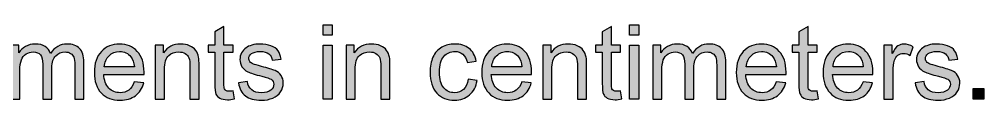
# Model space of a CAD drawing. Extents: x 65 to 355, y 40 to 244.
# Drawn here: x 126.44 to 155.86, y 43.66 to 45.97 of the extents above; entities that cross this region are included whole.
import ezdxf

# ---------------------------------------------------------------- set-up
doc = ezdxf.new("R2010")
doc.units = 0
doc.header["$MEASUREMENT"] = 0
doc.layers.add('SCALE_RULER_250', color=7, linetype='CONTINUOUS')

# ---------------------------------------------------------------- blocks, each defined once
blk = doc.blocks.new('BLOCK_20')
at = {"layer": 'SCALE_RULER_250'}
h = blk.add_hatch(color=7, dxfattribs=at)
h.dxf.hatch_style = 2
edge = h.paths.add_edge_path()
edge.add_spline(control_points=[(132.962, 43.95), (132.962, 43.95), (133.003, 43.703), (133.003, 43.703), (132.924, 43.687), (132.854, 43.679), (132.792, 43.679), (132.69, 43.679), (132.612, 43.695), (132.556, 43.727), (132.5, 43.759), (132.461, 43.801), (132.438, 43.853), (132.416, 43.905), (132.404, 44.015), (132.404, 44.183), (132.404, 44.183), (132.404, 45.13), (132.404, 45.13), (132.404, 45.13), (132.2, 45.13), (132.2, 45.13), (132.2, 45.13), (132.2, 45.347), (132.2, 45.347), (132.2, 45.347), (132.404, 45.347), (132.404, 45.347), (132.404, 45.347), (132.404, 45.754), (132.404, 45.754), (132.404, 45.754), (132.682, 45.922), (132.682, 45.922), (132.682, 45.922), (132.682, 45.347), (132.682, 45.347), (132.682, 45.347), (132.962, 45.347), (132.962, 45.347), (132.962, 45.347), (132.962, 45.13), (132.962, 45.13), (132.962, 45.13), (132.682, 45.13), (132.682, 45.13), (132.682, 45.13), (132.682, 44.167), (132.682, 44.167), (132.682, 44.087), (132.686, 44.036), (132.696, 44.014), (132.706, 43.991), (132.722, 43.973), (132.745, 43.959), (132.767, 43.946), (132.798, 43.939), (132.84, 43.939), (132.871, 43.939), (132.912, 43.943), (132.962, 43.95)], knot_values=[0, 0, 0, 0, 1, 1, 1, 2, 2, 2, 3, 3, 3, 4, 4, 4, 5, 5, 5, 6, 6, 6, 7, 7, 7, 8, 8, 8, 9, 9, 9, 10, 10, 10, 11, 11, 11, 12, 12, 12, 13, 13, 13, 14, 14, 14, 15, 15, 15, 16, 16, 16, 17, 17, 17, 18, 18, 18, 19, 19, 19, 20, 20, 20, 20], degree=3, periodic=1)
h = blk.add_hatch(color=7, dxfattribs=at)
h.dxf.hatch_style = 2
h.paths.add_polyline_path([(135.706, 45.652), (135.706, 45.973), (135.985, 45.973), (135.985, 45.652)])
h.paths.add_polyline_path([(135.706, 43.7), (135.706, 45.347), (135.985, 45.347), (135.985, 43.7)])
h = blk.add_hatch(color=7, dxfattribs=at)
h.dxf.hatch_style = 2
edge = h.paths.add_edge_path()
edge.add_spline(control_points=[(144.786, 43.95), (144.786, 43.95), (144.827, 43.703), (144.827, 43.703), (144.748, 43.687), (144.678, 43.679), (144.616, 43.679), (144.515, 43.679), (144.436, 43.695), (144.38, 43.727), (144.324, 43.759), (144.285, 43.801), (144.262, 43.853), (144.24, 43.905), (144.228, 44.015), (144.228, 44.183), (144.228, 44.183), (144.228, 45.13), (144.228, 45.13), (144.228, 45.13), (144.024, 45.13), (144.024, 45.13), (144.024, 45.13), (144.024, 45.347), (144.024, 45.347), (144.024, 45.347), (144.228, 45.347), (144.228, 45.347), (144.228, 45.347), (144.228, 45.754), (144.228, 45.754), (144.228, 45.754), (144.506, 45.922), (144.506, 45.922), (144.506, 45.922), (144.506, 45.347), (144.506, 45.347), (144.506, 45.347), (144.786, 45.347), (144.786, 45.347), (144.786, 45.347), (144.786, 45.13), (144.786, 45.13), (144.786, 45.13), (144.506, 45.13), (144.506, 45.13), (144.506, 45.13), (144.506, 44.167), (144.506, 44.167), (144.506, 44.087), (144.511, 44.036), (144.52, 44.014), (144.53, 43.991), (144.546, 43.973), (144.569, 43.959), (144.591, 43.946), (144.623, 43.939), (144.664, 43.939), (144.695, 43.939), (144.736, 43.943), (144.786, 43.95)], knot_values=[0, 0, 0, 0, 1, 1, 1, 2, 2, 2, 3, 3, 3, 4, 4, 4, 5, 5, 5, 6, 6, 6, 7, 7, 7, 8, 8, 8, 9, 9, 9, 10, 10, 10, 11, 11, 11, 12, 12, 12, 13, 13, 13, 14, 14, 14, 15, 15, 15, 16, 16, 16, 17, 17, 17, 18, 18, 18, 19, 19, 19, 20, 20, 20, 20], degree=3, periodic=1)
h = blk.add_hatch(color=7, dxfattribs=at)
h.dxf.hatch_style = 2
h.paths.add_polyline_path([(145.061, 45.652), (145.061, 45.973), (145.34, 45.973), (145.34, 45.652)])
h.paths.add_polyline_path([(145.061, 43.7), (145.061, 45.347), (145.34, 45.347), (145.34, 43.7)])
h = blk.add_hatch(color=7, dxfattribs=at)
h.dxf.hatch_style = 2
edge = h.paths.add_edge_path()
edge.add_spline(control_points=[(150.784, 43.95), (150.784, 43.95), (150.825, 43.703), (150.825, 43.703), (150.746, 43.687), (150.676, 43.679), (150.614, 43.679), (150.513, 43.679), (150.434, 43.695), (150.378, 43.727), (150.322, 43.759), (150.283, 43.801), (150.26, 43.853), (150.238, 43.905), (150.226, 44.015), (150.226, 44.183), (150.226, 44.183), (150.226, 45.13), (150.226, 45.13), (150.226, 45.13), (150.022, 45.13), (150.022, 45.13), (150.022, 45.13), (150.022, 45.347), (150.022, 45.347), (150.022, 45.347), (150.226, 45.347), (150.226, 45.347), (150.226, 45.347), (150.226, 45.754), (150.226, 45.754), (150.226, 45.754), (150.504, 45.922), (150.504, 45.922), (150.504, 45.922), (150.504, 45.347), (150.504, 45.347), (150.504, 45.347), (150.784, 45.347), (150.784, 45.347), (150.784, 45.347), (150.784, 45.13), (150.784, 45.13), (150.784, 45.13), (150.504, 45.13), (150.504, 45.13), (150.504, 45.13), (150.504, 44.167), (150.504, 44.167), (150.504, 44.087), (150.509, 44.036), (150.518, 44.014), (150.528, 43.991), (150.544, 43.973), (150.567, 43.959), (150.589, 43.946), (150.621, 43.939), (150.662, 43.939), (150.693, 43.939), (150.734, 43.943), (150.784, 43.95)], knot_values=[0, 0, 0, 0, 1, 1, 1, 2, 2, 2, 3, 3, 3, 4, 4, 4, 5, 5, 5, 6, 6, 6, 7, 7, 7, 8, 8, 8, 9, 9, 9, 10, 10, 10, 11, 11, 11, 12, 12, 12, 13, 13, 13, 14, 14, 14, 15, 15, 15, 16, 16, 16, 17, 17, 17, 18, 18, 18, 19, 19, 19, 20, 20, 20, 20], degree=3, periodic=1)
h = blk.add_hatch(color=7, dxfattribs=at)
h.dxf.hatch_style = 2
edge = h.paths.add_edge_path()
edge.add_spline(control_points=[(126.177, 43.7), (126.177, 43.7), (126.177, 45.347), (126.177, 45.347), (126.177, 45.347), (126.426, 45.347), (126.426, 45.347), (126.426, 45.347), (126.426, 45.116), (126.426, 45.116), (126.478, 45.196), (126.547, 45.261), (126.632, 45.31), (126.718, 45.36), (126.816, 45.384), (126.925, 45.384), (127.047, 45.384), (127.147, 45.358), (127.225, 45.308), (127.303, 45.257), (127.358, 45.187), (127.391, 45.096), (127.521, 45.288), (127.69, 45.384), (127.899, 45.384), (128.062, 45.384), (128.188, 45.339), (128.276, 45.248), (128.364, 45.158), (128.407, 45.018), (128.407, 44.83), (128.407, 44.83), (128.407, 43.7), (128.407, 43.7), (128.407, 43.7), (128.13, 43.7), (128.13, 43.7), (128.13, 43.7), (128.13, 44.737), (128.13, 44.737), (128.13, 44.849), (128.121, 44.93), (128.103, 44.978), (128.085, 45.028), (128.052, 45.067), (128.004, 45.097), (127.957, 45.127), (127.901, 45.142), (127.837, 45.142), (127.721, 45.142), (127.625, 45.104), (127.549, 45.027), (127.472, 44.95), (127.434, 44.826), (127.434, 44.657), (127.434, 44.657), (127.434, 43.7), (127.434, 43.7), (127.434, 43.7), (127.155, 43.7), (127.155, 43.7), (127.155, 43.7), (127.155, 44.77), (127.155, 44.77), (127.155, 44.894), (127.132, 44.987), (127.087, 45.049), (127.041, 45.111), (126.967, 45.142), (126.863, 45.142), (126.785, 45.142), (126.712, 45.121), (126.646, 45.08), (126.579, 45.039), (126.531, 44.978), (126.501, 44.899), (126.471, 44.819), (126.456, 44.704), (126.456, 44.555), (126.456, 44.555), (126.456, 43.7), (126.456, 43.7), (126.456, 43.7), (126.177, 43.7), (126.177, 43.7)], knot_values=[0, 0, 0, 0, 1, 1, 1, 2, 2, 2, 3, 3, 3, 4, 4, 4, 5, 5, 5, 6, 6, 6, 7, 7, 7, 8, 8, 8, 9, 9, 9, 10, 10, 10, 11, 11, 11, 12, 12, 12, 13, 13, 13, 14, 14, 14, 15, 15, 15, 16, 16, 16, 17, 17, 17, 18, 18, 18, 19, 19, 19, 20, 20, 20, 21, 21, 21, 22, 22, 22, 23, 23, 23, 24, 24, 24, 25, 25, 25, 26, 26, 26, 27, 27, 27, 28, 28, 28, 28], degree=3, periodic=1)
h = blk.add_hatch(color=7, dxfattribs=at)
h.dxf.hatch_style = 2
edge = h.paths.add_edge_path()
edge.add_spline(control_points=[(129.948, 44.231), (129.948, 44.231), (130.237, 44.195), (130.237, 44.195), (130.191, 44.026), (130.107, 43.896), (129.984, 43.803), (129.861, 43.71), (129.704, 43.663), (129.513, 43.663), (129.272, 43.663), (129.081, 43.737), (128.94, 43.886), (128.799, 44.034), (128.728, 44.242), (128.728, 44.51), (128.728, 44.787), (128.8, 45.002), (128.942, 45.155), (129.085, 45.307), (129.27, 45.384), (129.497, 45.384), (129.717, 45.384), (129.897, 45.309), (130.037, 45.159), (130.176, 45.009), (130.246, 44.798), (130.246, 44.526), (130.246, 44.51), (130.246, 44.485), (130.245, 44.452), (130.245, 44.452), (129.017, 44.452), (129.017, 44.452), (129.027, 44.271), (129.078, 44.133), (129.17, 44.037), (129.262, 43.941), (129.377, 43.893), (129.514, 43.893), (129.617, 43.893), (129.704, 43.919), (129.776, 43.973), (129.849, 44.027), (129.906, 44.113), (129.948, 44.231)], knot_values=[0, 0, 0, 0, 1, 1, 1, 2, 2, 2, 3, 3, 3, 4, 4, 4, 5, 5, 5, 6, 6, 6, 7, 7, 7, 8, 8, 8, 9, 9, 9, 10, 10, 10, 11, 11, 11, 12, 12, 12, 13, 13, 13, 14, 14, 14, 15, 15, 15, 15], degree=3, periodic=1)
edge = h.paths.add_edge_path()
edge.add_spline(control_points=[(129.032, 44.682), (129.032, 44.682), (129.952, 44.682), (129.952, 44.682), (129.939, 44.82), (129.904, 44.924), (129.846, 44.993), (129.757, 45.101), (129.642, 45.155), (129.5, 45.155), (129.372, 45.155), (129.264, 45.111), (129.177, 45.026), (129.09, 44.94), (129.042, 44.825), (129.032, 44.682)], knot_values=[0, 0, 0, 0, 1, 1, 1, 2, 2, 2, 3, 3, 3, 4, 4, 4, 5, 5, 5, 5], degree=3, periodic=1)
h = blk.add_hatch(color=7, dxfattribs=at)
h.dxf.hatch_style = 2
edge = h.paths.add_edge_path()
edge.add_spline(control_points=[(130.587, 43.7), (130.587, 43.7), (130.587, 45.347), (130.587, 45.347), (130.587, 45.347), (130.838, 45.347), (130.838, 45.347), (130.838, 45.347), (130.838, 45.113), (130.838, 45.113), (130.959, 45.293), (131.134, 45.384), (131.362, 45.384), (131.462, 45.384), (131.553, 45.366), (131.636, 45.331), (131.719, 45.295), (131.781, 45.248), (131.823, 45.19), (131.864, 45.132), (131.893, 45.064), (131.91, 44.984), (131.92, 44.932), (131.925, 44.842), (131.925, 44.713), (131.925, 44.713), (131.925, 43.7), (131.925, 43.7), (131.925, 43.7), (131.646, 43.7), (131.646, 43.7), (131.646, 43.7), (131.646, 44.702), (131.646, 44.702), (131.646, 44.816), (131.635, 44.901), (131.613, 44.957), (131.592, 45.013), (131.553, 45.058), (131.498, 45.092), (131.443, 45.125), (131.378, 45.142), (131.303, 45.142), (131.185, 45.142), (131.082, 45.104), (130.996, 45.029), (130.909, 44.953), (130.866, 44.81), (130.866, 44.6), (130.866, 44.6), (130.866, 43.7), (130.866, 43.7), (130.866, 43.7), (130.587, 43.7), (130.587, 43.7)], knot_values=[0, 0, 0, 0, 1, 1, 1, 2, 2, 2, 3, 3, 3, 4, 4, 4, 5, 5, 5, 6, 6, 6, 7, 7, 7, 8, 8, 8, 9, 9, 9, 10, 10, 10, 11, 11, 11, 12, 12, 12, 13, 13, 13, 14, 14, 14, 15, 15, 15, 16, 16, 16, 17, 17, 17, 18, 18, 18, 18], degree=3, periodic=1)
h = blk.add_hatch(color=7, dxfattribs=at)
h.dxf.hatch_style = 2
edge = h.paths.add_edge_path()
edge.add_spline(control_points=[(133.123, 44.192), (133.123, 44.192), (133.399, 44.235), (133.399, 44.235), (133.415, 44.124), (133.458, 44.04), (133.529, 43.981), (133.6, 43.922), (133.699, 43.893), (133.826, 43.893), (133.954, 43.893), (134.049, 43.919), (134.111, 43.971), (134.173, 44.023), (134.204, 44.084), (134.204, 44.154), (134.204, 44.217), (134.177, 44.267), (134.122, 44.303), (134.084, 44.328), (133.989, 44.36), (133.837, 44.398), (133.632, 44.45), (133.49, 44.494), (133.411, 44.532), (133.332, 44.57), (133.272, 44.622), (133.231, 44.689), (133.19, 44.755), (133.17, 44.829), (133.17, 44.91), (133.17, 44.983), (133.187, 45.051), (133.22, 45.114), (133.254, 45.176), (133.3, 45.228), (133.358, 45.269), (133.401, 45.301), (133.46, 45.328), (133.535, 45.351), (133.61, 45.373), (133.69, 45.384), (133.776, 45.384), (133.905, 45.384), (134.019, 45.365), (134.117, 45.328), (134.214, 45.291), (134.286, 45.241), (134.333, 45.177), (134.379, 45.114), (134.411, 45.028), (134.429, 44.922), (134.429, 44.922), (134.156, 44.885), (134.156, 44.885), (134.144, 44.97), (134.108, 45.036), (134.048, 45.083), (133.989, 45.131), (133.905, 45.155), (133.796, 45.155), (133.668, 45.155), (133.577, 45.133), (133.522, 45.091), (133.467, 45.048), (133.44, 44.999), (133.44, 44.942), (133.44, 44.906), (133.451, 44.873), (133.474, 44.844), (133.497, 44.814), (133.532, 44.79), (133.581, 44.77), (133.609, 44.76), (133.691, 44.736), (133.827, 44.699), (134.025, 44.646), (134.162, 44.603), (134.241, 44.569), (134.318, 44.536), (134.38, 44.487), (134.424, 44.423), (134.469, 44.359), (134.491, 44.279), (134.491, 44.184), (134.491, 44.091), (134.464, 44.004), (134.409, 43.921), (134.355, 43.839), (134.277, 43.775), (134.175, 43.731), (134.072, 43.686), (133.957, 43.663), (133.827, 43.663), (133.613, 43.663), (133.45, 43.708), (133.338, 43.796), (133.226, 43.885), (133.154, 44.017), (133.123, 44.192)], knot_values=[0, 0, 0, 0, 1, 1, 1, 2, 2, 2, 3, 3, 3, 4, 4, 4, 5, 5, 5, 6, 6, 6, 7, 7, 7, 8, 8, 8, 9, 9, 9, 10, 10, 10, 11, 11, 11, 12, 12, 12, 13, 13, 13, 14, 14, 14, 15, 15, 15, 16, 16, 16, 17, 17, 17, 18, 18, 18, 19, 19, 19, 20, 20, 20, 21, 21, 21, 22, 22, 22, 23, 23, 23, 24, 24, 24, 25, 25, 25, 26, 26, 26, 27, 27, 27, 28, 28, 28, 29, 29, 29, 30, 30, 30, 31, 31, 31, 32, 32, 32, 33, 33, 33, 33], degree=3, periodic=1)
h = blk.add_hatch(color=7, dxfattribs=at)
h.dxf.hatch_style = 2
edge = h.paths.add_edge_path()
edge.add_spline(control_points=[(136.41, 43.7), (136.41, 43.7), (136.41, 45.347), (136.41, 45.347), (136.41, 45.347), (136.661, 45.347), (136.661, 45.347), (136.661, 45.347), (136.661, 45.113), (136.661, 45.113), (136.782, 45.293), (136.957, 45.384), (137.185, 45.384), (137.284, 45.384), (137.376, 45.366), (137.459, 45.331), (137.542, 45.295), (137.604, 45.248), (137.646, 45.19), (137.687, 45.132), (137.716, 45.064), (137.733, 44.984), (137.743, 44.932), (137.748, 44.842), (137.748, 44.713), (137.748, 44.713), (137.748, 43.7), (137.748, 43.7), (137.748, 43.7), (137.469, 43.7), (137.469, 43.7), (137.469, 43.7), (137.469, 44.702), (137.469, 44.702), (137.469, 44.816), (137.458, 44.901), (137.436, 44.957), (137.415, 45.013), (137.376, 45.058), (137.321, 45.092), (137.266, 45.125), (137.201, 45.142), (137.126, 45.142), (137.007, 45.142), (136.905, 45.104), (136.819, 45.029), (136.732, 44.953), (136.689, 44.81), (136.689, 44.6), (136.689, 44.6), (136.689, 43.7), (136.689, 43.7), (136.689, 43.7), (136.41, 43.7), (136.41, 43.7)], knot_values=[0, 0, 0, 0, 1, 1, 1, 2, 2, 2, 3, 3, 3, 4, 4, 4, 5, 5, 5, 6, 6, 6, 7, 7, 7, 8, 8, 8, 9, 9, 9, 10, 10, 10, 11, 11, 11, 12, 12, 12, 13, 13, 13, 14, 14, 14, 15, 15, 15, 16, 16, 16, 17, 17, 17, 18, 18, 18, 18], degree=3, periodic=1)
h = blk.add_hatch(color=7, dxfattribs=at)
h.dxf.hatch_style = 2
edge = h.paths.add_edge_path()
edge.add_spline(control_points=[(140.132, 44.303), (140.132, 44.303), (140.407, 44.268), (140.407, 44.268), (140.377, 44.079), (140.3, 43.93), (140.176, 43.824), (140.053, 43.717), (139.901, 43.663), (139.722, 43.663), (139.496, 43.663), (139.315, 43.737), (139.178, 43.884), (139.041, 44.031), (138.973, 44.242), (138.973, 44.518), (138.973, 44.695), (139.002, 44.851), (139.061, 44.984), (139.12, 45.117), (139.21, 45.217), (139.33, 45.284), (139.45, 45.351), (139.581, 45.384), (139.723, 45.384), (139.902, 45.384), (140.048, 45.339), (140.162, 45.248), (140.276, 45.158), (140.348, 45.029), (140.38, 44.863), (140.38, 44.863), (140.109, 44.821), (140.109, 44.821), (140.083, 44.932), (140.037, 45.015), (139.972, 45.071), (139.906, 45.127), (139.827, 45.155), (139.734, 45.155), (139.593, 45.155), (139.479, 45.104), (139.391, 45.003), (139.303, 44.903), (139.26, 44.743), (139.26, 44.525), (139.26, 44.304), (139.302, 44.143), (139.387, 44.043), (139.471, 43.943), (139.582, 43.893), (139.718, 43.893), (139.828, 43.893), (139.919, 43.926), (139.993, 43.993), (140.066, 44.06), (140.113, 44.164), (140.132, 44.303)], knot_values=[0, 0, 0, 0, 1, 1, 1, 2, 2, 2, 3, 3, 3, 4, 4, 4, 5, 5, 5, 6, 6, 6, 7, 7, 7, 8, 8, 8, 9, 9, 9, 10, 10, 10, 11, 11, 11, 12, 12, 12, 13, 13, 13, 14, 14, 14, 15, 15, 15, 16, 16, 16, 17, 17, 17, 18, 18, 18, 19, 19, 19, 19], degree=3, periodic=1)
h = blk.add_hatch(color=7, dxfattribs=at)
h.dxf.hatch_style = 2
edge = h.paths.add_edge_path()
edge.add_spline(control_points=[(141.773, 44.231), (141.773, 44.231), (142.061, 44.195), (142.061, 44.195), (142.015, 44.026), (141.931, 43.896), (141.808, 43.803), (141.685, 43.71), (141.528, 43.663), (141.337, 43.663), (141.096, 43.663), (140.905, 43.737), (140.764, 43.886), (140.623, 44.034), (140.552, 44.242), (140.552, 44.51), (140.552, 44.787), (140.624, 45.002), (140.766, 45.155), (140.909, 45.307), (141.094, 45.384), (141.321, 45.384), (141.542, 45.384), (141.721, 45.309), (141.861, 45.159), (142, 45.009), (142.07, 44.798), (142.07, 44.526), (142.07, 44.51), (142.07, 44.485), (142.069, 44.452), (142.069, 44.452), (140.841, 44.452), (140.841, 44.452), (140.851, 44.271), (140.902, 44.133), (140.994, 44.037), (141.086, 43.941), (141.201, 43.893), (141.338, 43.893), (141.441, 43.893), (141.528, 43.919), (141.6, 43.973), (141.673, 44.027), (141.73, 44.113), (141.773, 44.231)], knot_values=[0, 0, 0, 0, 1, 1, 1, 2, 2, 2, 3, 3, 3, 4, 4, 4, 5, 5, 5, 6, 6, 6, 7, 7, 7, 8, 8, 8, 9, 9, 9, 10, 10, 10, 11, 11, 11, 12, 12, 12, 13, 13, 13, 14, 14, 14, 15, 15, 15, 15], degree=3, periodic=1)
edge = h.paths.add_edge_path()
edge.add_spline(control_points=[(140.856, 44.682), (140.856, 44.682), (141.776, 44.682), (141.776, 44.682), (141.763, 44.82), (141.728, 44.924), (141.67, 44.993), (141.581, 45.101), (141.466, 45.155), (141.325, 45.155), (141.196, 45.155), (141.089, 45.111), (141.001, 45.026), (140.914, 44.94), (140.866, 44.825), (140.856, 44.682)], knot_values=[0, 0, 0, 0, 1, 1, 1, 2, 2, 2, 3, 3, 3, 4, 4, 4, 5, 5, 5, 5], degree=3, periodic=1)
h = blk.add_hatch(color=7, dxfattribs=at)
h.dxf.hatch_style = 2
edge = h.paths.add_edge_path()
edge.add_spline(control_points=[(142.411, 43.7), (142.411, 43.7), (142.411, 45.347), (142.411, 45.347), (142.411, 45.347), (142.662, 45.347), (142.662, 45.347), (142.662, 45.347), (142.662, 45.113), (142.662, 45.113), (142.783, 45.293), (142.958, 45.384), (143.186, 45.384), (143.286, 45.384), (143.377, 45.366), (143.46, 45.331), (143.543, 45.295), (143.606, 45.248), (143.647, 45.19), (143.688, 45.132), (143.717, 45.064), (143.734, 44.984), (143.744, 44.932), (143.749, 44.842), (143.749, 44.713), (143.749, 44.713), (143.749, 43.7), (143.749, 43.7), (143.749, 43.7), (143.47, 43.7), (143.47, 43.7), (143.47, 43.7), (143.47, 44.702), (143.47, 44.702), (143.47, 44.816), (143.459, 44.901), (143.438, 44.957), (143.416, 45.013), (143.377, 45.058), (143.322, 45.092), (143.267, 45.125), (143.202, 45.142), (143.128, 45.142), (143.009, 45.142), (142.906, 45.104), (142.82, 45.029), (142.733, 44.953), (142.69, 44.81), (142.69, 44.6), (142.69, 44.6), (142.69, 43.7), (142.69, 43.7), (142.69, 43.7), (142.411, 43.7), (142.411, 43.7)], knot_values=[0, 0, 0, 0, 1, 1, 1, 2, 2, 2, 3, 3, 3, 4, 4, 4, 5, 5, 5, 6, 6, 6, 7, 7, 7, 8, 8, 8, 9, 9, 9, 10, 10, 10, 11, 11, 11, 12, 12, 12, 13, 13, 13, 14, 14, 14, 15, 15, 15, 16, 16, 16, 17, 17, 17, 18, 18, 18, 18], degree=3, periodic=1)
h = blk.add_hatch(color=7, dxfattribs=at)
h.dxf.hatch_style = 2
edge = h.paths.add_edge_path()
edge.add_spline(control_points=[(145.765, 43.7), (145.765, 43.7), (145.765, 45.347), (145.765, 45.347), (145.765, 45.347), (146.014, 45.347), (146.014, 45.347), (146.014, 45.347), (146.014, 45.116), (146.014, 45.116), (146.066, 45.196), (146.135, 45.261), (146.22, 45.31), (146.306, 45.36), (146.404, 45.384), (146.513, 45.384), (146.635, 45.384), (146.735, 45.358), (146.813, 45.308), (146.891, 45.257), (146.946, 45.187), (146.978, 45.096), (147.109, 45.288), (147.278, 45.384), (147.487, 45.384), (147.65, 45.384), (147.776, 45.339), (147.864, 45.248), (147.952, 45.158), (147.995, 45.018), (147.995, 44.83), (147.995, 44.83), (147.995, 43.7), (147.995, 43.7), (147.995, 43.7), (147.718, 43.7), (147.718, 43.7), (147.718, 43.7), (147.718, 44.737), (147.718, 44.737), (147.718, 44.849), (147.709, 44.93), (147.691, 44.978), (147.673, 45.028), (147.64, 45.067), (147.592, 45.097), (147.545, 45.127), (147.489, 45.142), (147.425, 45.142), (147.309, 45.142), (147.213, 45.104), (147.137, 45.027), (147.06, 44.95), (147.022, 44.826), (147.022, 44.657), (147.022, 44.657), (147.022, 43.7), (147.022, 43.7), (147.022, 43.7), (146.743, 43.7), (146.743, 43.7), (146.743, 43.7), (146.743, 44.77), (146.743, 44.77), (146.743, 44.894), (146.72, 44.987), (146.675, 45.049), (146.629, 45.111), (146.555, 45.142), (146.451, 45.142), (146.373, 45.142), (146.3, 45.121), (146.234, 45.08), (146.167, 45.039), (146.119, 44.978), (146.089, 44.899), (146.059, 44.819), (146.044, 44.704), (146.044, 44.555), (146.044, 44.555), (146.044, 43.7), (146.044, 43.7), (146.044, 43.7), (145.765, 43.7), (145.765, 43.7)], knot_values=[0, 0, 0, 0, 1, 1, 1, 2, 2, 2, 3, 3, 3, 4, 4, 4, 5, 5, 5, 6, 6, 6, 7, 7, 7, 8, 8, 8, 9, 9, 9, 10, 10, 10, 11, 11, 11, 12, 12, 12, 13, 13, 13, 14, 14, 14, 15, 15, 15, 16, 16, 16, 17, 17, 17, 18, 18, 18, 19, 19, 19, 20, 20, 20, 21, 21, 21, 22, 22, 22, 23, 23, 23, 24, 24, 24, 25, 25, 25, 26, 26, 26, 27, 27, 27, 28, 28, 28, 28], degree=3, periodic=1)
h = blk.add_hatch(color=7, dxfattribs=at)
h.dxf.hatch_style = 2
edge = h.paths.add_edge_path()
edge.add_spline(control_points=[(149.536, 44.231), (149.536, 44.231), (149.825, 44.195), (149.825, 44.195), (149.779, 44.026), (149.695, 43.896), (149.572, 43.803), (149.449, 43.71), (149.292, 43.663), (149.101, 43.663), (148.86, 43.663), (148.669, 43.737), (148.528, 43.886), (148.387, 44.034), (148.316, 44.242), (148.316, 44.51), (148.316, 44.787), (148.388, 45.002), (148.53, 45.155), (148.673, 45.307), (148.858, 45.384), (149.085, 45.384), (149.305, 45.384), (149.485, 45.309), (149.625, 45.159), (149.764, 45.009), (149.834, 44.798), (149.834, 44.526), (149.834, 44.51), (149.834, 44.485), (149.833, 44.452), (149.833, 44.452), (148.605, 44.452), (148.605, 44.452), (148.615, 44.271), (148.666, 44.133), (148.758, 44.037), (148.85, 43.941), (148.965, 43.893), (149.102, 43.893), (149.205, 43.893), (149.292, 43.919), (149.364, 43.973), (149.437, 44.027), (149.494, 44.113), (149.536, 44.231)], knot_values=[0, 0, 0, 0, 1, 1, 1, 2, 2, 2, 3, 3, 3, 4, 4, 4, 5, 5, 5, 6, 6, 6, 7, 7, 7, 8, 8, 8, 9, 9, 9, 10, 10, 10, 11, 11, 11, 12, 12, 12, 13, 13, 13, 14, 14, 14, 15, 15, 15, 15], degree=3, periodic=1)
edge = h.paths.add_edge_path()
edge.add_spline(control_points=[(148.62, 44.682), (148.62, 44.682), (149.54, 44.682), (149.54, 44.682), (149.527, 44.82), (149.492, 44.924), (149.434, 44.993), (149.345, 45.101), (149.23, 45.155), (149.088, 45.155), (148.96, 45.155), (148.852, 45.111), (148.765, 45.026), (148.678, 44.94), (148.63, 44.825), (148.62, 44.682)], knot_values=[0, 0, 0, 0, 1, 1, 1, 2, 2, 2, 3, 3, 3, 4, 4, 4, 5, 5, 5, 5], degree=3, periodic=1)
h = blk.add_hatch(color=7, dxfattribs=at)
h.dxf.hatch_style = 2
edge = h.paths.add_edge_path()
edge.add_spline(control_points=[(152.184, 44.231), (152.184, 44.231), (152.473, 44.195), (152.473, 44.195), (152.427, 44.026), (152.343, 43.896), (152.22, 43.803), (152.097, 43.71), (151.94, 43.663), (151.749, 43.663), (151.508, 43.663), (151.317, 43.737), (151.176, 43.886), (151.035, 44.034), (150.964, 44.242), (150.964, 44.51), (150.964, 44.787), (151.036, 45.002), (151.178, 45.155), (151.321, 45.307), (151.506, 45.384), (151.733, 45.384), (151.953, 45.384), (152.133, 45.309), (152.273, 45.159), (152.412, 45.009), (152.482, 44.798), (152.482, 44.526), (152.482, 44.51), (152.481, 44.485), (152.48, 44.452), (152.48, 44.452), (151.253, 44.452), (151.253, 44.452), (151.263, 44.271), (151.314, 44.133), (151.406, 44.037), (151.498, 43.941), (151.613, 43.893), (151.75, 43.893), (151.853, 43.893), (151.94, 43.919), (152.012, 43.973), (152.085, 44.027), (152.142, 44.113), (152.184, 44.231)], knot_values=[0, 0, 0, 0, 1, 1, 1, 2, 2, 2, 3, 3, 3, 4, 4, 4, 5, 5, 5, 6, 6, 6, 7, 7, 7, 8, 8, 8, 9, 9, 9, 10, 10, 10, 11, 11, 11, 12, 12, 12, 13, 13, 13, 14, 14, 14, 15, 15, 15, 15], degree=3, periodic=1)
edge = h.paths.add_edge_path()
edge.add_spline(control_points=[(151.268, 44.682), (151.268, 44.682), (152.187, 44.682), (152.187, 44.682), (152.175, 44.82), (152.14, 44.924), (152.082, 44.993), (151.993, 45.101), (151.878, 45.155), (151.736, 45.155), (151.608, 45.155), (151.5, 45.111), (151.413, 45.026), (151.326, 44.94), (151.277, 44.825), (151.268, 44.682)], knot_values=[0, 0, 0, 0, 1, 1, 1, 2, 2, 2, 3, 3, 3, 4, 4, 4, 5, 5, 5, 5], degree=3, periodic=1)
h = blk.add_hatch(color=7, dxfattribs=at)
h.dxf.hatch_style = 2
edge = h.paths.add_edge_path()
edge.add_spline(control_points=[(152.82, 43.7), (152.82, 43.7), (152.82, 45.347), (152.82, 45.347), (152.82, 45.347), (153.071, 45.347), (153.071, 45.347), (153.071, 45.347), (153.071, 45.097), (153.071, 45.097), (153.135, 45.214), (153.194, 45.291), (153.249, 45.328), (153.303, 45.365), (153.363, 45.384), (153.428, 45.384), (153.522, 45.384), (153.617, 45.354), (153.714, 45.294), (153.714, 45.294), (153.618, 45.035), (153.618, 45.035), (153.55, 45.076), (153.482, 45.096), (153.414, 45.096), (153.353, 45.096), (153.298, 45.077), (153.249, 45.04), (153.201, 45.004), (153.166, 44.953), (153.146, 44.888), (153.115, 44.789), (153.099, 44.68), (153.099, 44.562), (153.099, 44.562), (153.099, 43.7), (153.099, 43.7), (153.099, 43.7), (152.82, 43.7), (152.82, 43.7)], knot_values=[0, 0, 0, 0, 1, 1, 1, 2, 2, 2, 3, 3, 3, 4, 4, 4, 5, 5, 5, 6, 6, 6, 7, 7, 7, 8, 8, 8, 9, 9, 9, 10, 10, 10, 11, 11, 11, 12, 12, 12, 13, 13, 13, 13], degree=3, periodic=1)
h = blk.add_hatch(color=7, dxfattribs=at)
h.dxf.hatch_style = 2
edge = h.paths.add_edge_path()
edge.add_spline(control_points=[(153.769, 44.192), (153.769, 44.192), (154.045, 44.235), (154.045, 44.235), (154.06, 44.124), (154.103, 44.04), (154.174, 43.981), (154.245, 43.922), (154.344, 43.893), (154.471, 43.893), (154.599, 43.893), (154.694, 43.919), (154.756, 43.971), (154.818, 44.023), (154.849, 44.084), (154.849, 44.154), (154.849, 44.217), (154.822, 44.267), (154.767, 44.303), (154.729, 44.328), (154.634, 44.36), (154.482, 44.398), (154.277, 44.45), (154.135, 44.494), (154.056, 44.532), (153.977, 44.57), (153.917, 44.622), (153.876, 44.689), (153.836, 44.755), (153.815, 44.829), (153.815, 44.91), (153.815, 44.983), (153.832, 45.051), (153.866, 45.114), (153.899, 45.176), (153.945, 45.228), (154.003, 45.269), (154.046, 45.301), (154.105, 45.328), (154.18, 45.351), (154.255, 45.373), (154.336, 45.384), (154.421, 45.384), (154.551, 45.384), (154.664, 45.365), (154.762, 45.328), (154.859, 45.291), (154.931, 45.241), (154.978, 45.177), (155.024, 45.114), (155.057, 45.028), (155.074, 44.922), (155.074, 44.922), (154.801, 44.885), (154.801, 44.885), (154.789, 44.97), (154.753, 45.036), (154.694, 45.083), (154.634, 45.131), (154.55, 45.155), (154.442, 45.155), (154.313, 45.155), (154.222, 45.133), (154.167, 45.091), (154.112, 45.048), (154.085, 44.999), (154.085, 44.942), (154.085, 44.906), (154.096, 44.873), (154.119, 44.844), (154.142, 44.814), (154.177, 44.79), (154.226, 44.77), (154.254, 44.76), (154.336, 44.736), (154.473, 44.699), (154.67, 44.646), (154.808, 44.603), (154.886, 44.569), (154.964, 44.536), (155.025, 44.487), (155.069, 44.423), (155.114, 44.359), (155.136, 44.279), (155.136, 44.184), (155.136, 44.091), (155.109, 44.004), (155.055, 43.921), (155.001, 43.839), (154.922, 43.775), (154.82, 43.731), (154.718, 43.686), (154.602, 43.663), (154.473, 43.663), (154.259, 43.663), (154.096, 43.708), (153.984, 43.796), (153.871, 43.885), (153.8, 44.017), (153.769, 44.192)], knot_values=[0, 0, 0, 0, 1, 1, 1, 2, 2, 2, 3, 3, 3, 4, 4, 4, 5, 5, 5, 6, 6, 6, 7, 7, 7, 8, 8, 8, 9, 9, 9, 10, 10, 10, 11, 11, 11, 12, 12, 12, 13, 13, 13, 14, 14, 14, 15, 15, 15, 16, 16, 16, 17, 17, 17, 18, 18, 18, 19, 19, 19, 20, 20, 20, 21, 21, 21, 22, 22, 22, 23, 23, 23, 24, 24, 24, 25, 25, 25, 26, 26, 26, 27, 27, 27, 28, 28, 28, 29, 29, 29, 30, 30, 30, 31, 31, 31, 32, 32, 32, 33, 33, 33, 33], degree=3, periodic=1)
h = blk.add_hatch(color=7, dxfattribs=at)
h.dxf.hatch_style = 2
h.paths.add_polyline_path([(155.547, 43.7), (155.547, 44.018), (155.865, 44.018), (155.865, 43.7)])
for points in [[(135.706, 45.652), (135.706, 45.973), (135.985, 45.973), (135.985, 45.652), (135.706, 45.652)], [(145.061, 45.652), (145.061, 45.973), (145.34, 45.973), (145.34, 45.652), (145.061, 45.652)], [(135.706, 43.7), (135.706, 45.347), (135.985, 45.347), (135.985, 43.7), (135.706, 43.7)], [(145.061, 43.7), (145.061, 45.347), (145.34, 45.347), (145.34, 43.7), (145.061, 43.7)], [(155.547, 43.7), (155.547, 44.018), (155.865, 44.018), (155.865, 43.7), (155.547, 43.7)]]:
    blk.add_lwpolyline(points, dxfattribs=at)
for points, knots in [([(132.962, 43.95), (132.962, 43.95), (133.003, 43.703), (133.003, 43.703), (132.924, 43.687), (132.854, 43.679), (132.792, 43.679), (132.69, 43.679), (132.612, 43.695), (132.556, 43.727), (132.5, 43.759), (132.461, 43.801), (132.438, 43.853), (132.416, 43.905), (132.404, 44.015), (132.404, 44.183), (132.404, 44.183), (132.404, 45.13), (132.404, 45.13), (132.404, 45.13), (132.2, 45.13), (132.2, 45.13), (132.2, 45.13), (132.2, 45.347), (132.2, 45.347), (132.2, 45.347), (132.404, 45.347), (132.404, 45.347), (132.404, 45.347), (132.404, 45.754), (132.404, 45.754), (132.404, 45.754), (132.682, 45.922), (132.682, 45.922), (132.682, 45.922), (132.682, 45.347), (132.682, 45.347), (132.682, 45.347), (132.962, 45.347), (132.962, 45.347), (132.962, 45.347), (132.962, 45.13), (132.962, 45.13), (132.962, 45.13), (132.682, 45.13), (132.682, 45.13), (132.682, 45.13), (132.682, 44.167), (132.682, 44.167), (132.682, 44.087), (132.686, 44.036), (132.696, 44.014), (132.706, 43.991), (132.722, 43.973), (132.745, 43.959), (132.767, 43.946), (132.798, 43.939), (132.84, 43.939), (132.871, 43.939), (132.912, 43.943), (132.962, 43.95)], [0, 0, 0, 0, 1, 1, 1, 2, 2, 2, 3, 3, 3, 4, 4, 4, 5, 5, 5, 6, 6, 6, 7, 7, 7, 8, 8, 8, 9, 9, 9, 10, 10, 10, 11, 11, 11, 12, 12, 12, 13, 13, 13, 14, 14, 14, 15, 15, 15, 16, 16, 16, 17, 17, 17, 18, 18, 18, 19, 19, 19, 20, 20, 20, 20]), ([(144.786, 43.95), (144.786, 43.95), (144.827, 43.703), (144.827, 43.703), (144.748, 43.687), (144.678, 43.679), (144.616, 43.679), (144.515, 43.679), (144.436, 43.695), (144.38, 43.727), (144.324, 43.759), (144.285, 43.801), (144.262, 43.853), (144.24, 43.905), (144.228, 44.015), (144.228, 44.183), (144.228, 44.183), (144.228, 45.13), (144.228, 45.13), (144.228, 45.13), (144.024, 45.13), (144.024, 45.13), (144.024, 45.13), (144.024, 45.347), (144.024, 45.347), (144.024, 45.347), (144.228, 45.347), (144.228, 45.347), (144.228, 45.347), (144.228, 45.754), (144.228, 45.754), (144.228, 45.754), (144.506, 45.922), (144.506, 45.922), (144.506, 45.922), (144.506, 45.347), (144.506, 45.347), (144.506, 45.347), (144.786, 45.347), (144.786, 45.347), (144.786, 45.347), (144.786, 45.13), (144.786, 45.13), (144.786, 45.13), (144.506, 45.13), (144.506, 45.13), (144.506, 45.13), (144.506, 44.167), (144.506, 44.167), (144.506, 44.087), (144.511, 44.036), (144.52, 44.014), (144.53, 43.991), (144.546, 43.973), (144.569, 43.959), (144.591, 43.946), (144.623, 43.939), (144.664, 43.939), (144.695, 43.939), (144.736, 43.943), (144.786, 43.95)], [0, 0, 0, 0, 1, 1, 1, 2, 2, 2, 3, 3, 3, 4, 4, 4, 5, 5, 5, 6, 6, 6, 7, 7, 7, 8, 8, 8, 9, 9, 9, 10, 10, 10, 11, 11, 11, 12, 12, 12, 13, 13, 13, 14, 14, 14, 15, 15, 15, 16, 16, 16, 17, 17, 17, 18, 18, 18, 19, 19, 19, 20, 20, 20, 20]), ([(150.784, 43.95), (150.784, 43.95), (150.825, 43.703), (150.825, 43.703), (150.746, 43.687), (150.676, 43.679), (150.614, 43.679), (150.513, 43.679), (150.434, 43.695), (150.378, 43.727), (150.322, 43.759), (150.283, 43.801), (150.26, 43.853), (150.238, 43.905), (150.226, 44.015), (150.226, 44.183), (150.226, 44.183), (150.226, 45.13), (150.226, 45.13), (150.226, 45.13), (150.022, 45.13), (150.022, 45.13), (150.022, 45.13), (150.022, 45.347), (150.022, 45.347), (150.022, 45.347), (150.226, 45.347), (150.226, 45.347), (150.226, 45.347), (150.226, 45.754), (150.226, 45.754), (150.226, 45.754), (150.504, 45.922), (150.504, 45.922), (150.504, 45.922), (150.504, 45.347), (150.504, 45.347), (150.504, 45.347), (150.784, 45.347), (150.784, 45.347), (150.784, 45.347), (150.784, 45.13), (150.784, 45.13), (150.784, 45.13), (150.504, 45.13), (150.504, 45.13), (150.504, 45.13), (150.504, 44.167), (150.504, 44.167), (150.504, 44.087), (150.509, 44.036), (150.518, 44.014), (150.528, 43.991), (150.544, 43.973), (150.567, 43.959), (150.589, 43.946), (150.621, 43.939), (150.662, 43.939), (150.693, 43.939), (150.734, 43.943), (150.784, 43.95)], [0, 0, 0, 0, 1, 1, 1, 2, 2, 2, 3, 3, 3, 4, 4, 4, 5, 5, 5, 6, 6, 6, 7, 7, 7, 8, 8, 8, 9, 9, 9, 10, 10, 10, 11, 11, 11, 12, 12, 12, 13, 13, 13, 14, 14, 14, 15, 15, 15, 16, 16, 16, 17, 17, 17, 18, 18, 18, 19, 19, 19, 20, 20, 20, 20]), ([(126.177, 43.7), (126.177, 43.7), (126.177, 45.347), (126.177, 45.347), (126.177, 45.347), (126.426, 45.347), (126.426, 45.347), (126.426, 45.347), (126.426, 45.116), (126.426, 45.116), (126.478, 45.196), (126.547, 45.261), (126.632, 45.31), (126.718, 45.36), (126.816, 45.384), (126.925, 45.384), (127.047, 45.384), (127.147, 45.358), (127.225, 45.308), (127.303, 45.257), (127.358, 45.187), (127.391, 45.096), (127.521, 45.288), (127.69, 45.384), (127.899, 45.384), (128.062, 45.384), (128.188, 45.339), (128.276, 45.248), (128.364, 45.158), (128.407, 45.018), (128.407, 44.83), (128.407, 44.83), (128.407, 43.7), (128.407, 43.7), (128.407, 43.7), (128.13, 43.7), (128.13, 43.7), (128.13, 43.7), (128.13, 44.737), (128.13, 44.737), (128.13, 44.849), (128.121, 44.93), (128.103, 44.978), (128.085, 45.028), (128.052, 45.067), (128.004, 45.097), (127.957, 45.127), (127.901, 45.142), (127.837, 45.142), (127.721, 45.142), (127.625, 45.104), (127.549, 45.027), (127.472, 44.95), (127.434, 44.826), (127.434, 44.657), (127.434, 44.657), (127.434, 43.7), (127.434, 43.7), (127.434, 43.7), (127.155, 43.7), (127.155, 43.7), (127.155, 43.7), (127.155, 44.77), (127.155, 44.77), (127.155, 44.894), (127.132, 44.987), (127.087, 45.049), (127.041, 45.111), (126.967, 45.142), (126.863, 45.142), (126.785, 45.142), (126.712, 45.121), (126.646, 45.08), (126.579, 45.039), (126.531, 44.978), (126.501, 44.899), (126.471, 44.819), (126.456, 44.704), (126.456, 44.555), (126.456, 44.555), (126.456, 43.7), (126.456, 43.7), (126.456, 43.7), (126.177, 43.7), (126.177, 43.7)], [0, 0, 0, 0, 1, 1, 1, 2, 2, 2, 3, 3, 3, 4, 4, 4, 5, 5, 5, 6, 6, 6, 7, 7, 7, 8, 8, 8, 9, 9, 9, 10, 10, 10, 11, 11, 11, 12, 12, 12, 13, 13, 13, 14, 14, 14, 15, 15, 15, 16, 16, 16, 17, 17, 17, 18, 18, 18, 19, 19, 19, 20, 20, 20, 21, 21, 21, 22, 22, 22, 23, 23, 23, 24, 24, 24, 25, 25, 25, 26, 26, 26, 27, 27, 27, 28, 28, 28, 28]), ([(129.948, 44.231), (129.948, 44.231), (130.237, 44.195), (130.237, 44.195), (130.191, 44.026), (130.107, 43.896), (129.984, 43.803), (129.861, 43.71), (129.704, 43.663), (129.513, 43.663), (129.272, 43.663), (129.081, 43.737), (128.94, 43.886), (128.799, 44.034), (128.728, 44.242), (128.728, 44.51), (128.728, 44.787), (128.8, 45.002), (128.942, 45.155), (129.085, 45.307), (129.27, 45.384), (129.497, 45.384), (129.717, 45.384), (129.897, 45.309), (130.037, 45.159), (130.176, 45.009), (130.246, 44.798), (130.246, 44.526), (130.246, 44.51), (130.246, 44.485), (130.245, 44.452), (130.245, 44.452), (129.017, 44.452), (129.017, 44.452), (129.027, 44.271), (129.078, 44.133), (129.17, 44.037), (129.262, 43.941), (129.377, 43.893), (129.514, 43.893), (129.617, 43.893), (129.704, 43.919), (129.776, 43.973), (129.849, 44.027), (129.906, 44.113), (129.948, 44.231)], [0, 0, 0, 0, 1, 1, 1, 2, 2, 2, 3, 3, 3, 4, 4, 4, 5, 5, 5, 6, 6, 6, 7, 7, 7, 8, 8, 8, 9, 9, 9, 10, 10, 10, 11, 11, 11, 12, 12, 12, 13, 13, 13, 14, 14, 14, 15, 15, 15, 15]), ([(130.587, 43.7), (130.587, 43.7), (130.587, 45.347), (130.587, 45.347), (130.587, 45.347), (130.838, 45.347), (130.838, 45.347), (130.838, 45.347), (130.838, 45.113), (130.838, 45.113), (130.959, 45.293), (131.134, 45.384), (131.362, 45.384), (131.462, 45.384), (131.553, 45.366), (131.636, 45.331), (131.719, 45.295), (131.781, 45.248), (131.823, 45.19), (131.864, 45.132), (131.893, 45.064), (131.91, 44.984), (131.92, 44.932), (131.925, 44.842), (131.925, 44.713), (131.925, 44.713), (131.925, 43.7), (131.925, 43.7), (131.925, 43.7), (131.646, 43.7), (131.646, 43.7), (131.646, 43.7), (131.646, 44.702), (131.646, 44.702), (131.646, 44.816), (131.635, 44.901), (131.613, 44.957), (131.592, 45.013), (131.553, 45.058), (131.498, 45.092), (131.443, 45.125), (131.378, 45.142), (131.303, 45.142), (131.185, 45.142), (131.082, 45.104), (130.996, 45.029), (130.909, 44.953), (130.866, 44.81), (130.866, 44.6), (130.866, 44.6), (130.866, 43.7), (130.866, 43.7), (130.866, 43.7), (130.587, 43.7), (130.587, 43.7)], [0, 0, 0, 0, 1, 1, 1, 2, 2, 2, 3, 3, 3, 4, 4, 4, 5, 5, 5, 6, 6, 6, 7, 7, 7, 8, 8, 8, 9, 9, 9, 10, 10, 10, 11, 11, 11, 12, 12, 12, 13, 13, 13, 14, 14, 14, 15, 15, 15, 16, 16, 16, 17, 17, 17, 18, 18, 18, 18]), ([(133.123, 44.192), (133.123, 44.192), (133.399, 44.235), (133.399, 44.235), (133.415, 44.124), (133.458, 44.04), (133.529, 43.981), (133.6, 43.922), (133.699, 43.893), (133.826, 43.893), (133.954, 43.893), (134.049, 43.919), (134.111, 43.971), (134.173, 44.023), (134.204, 44.084), (134.204, 44.154), (134.204, 44.217), (134.177, 44.267), (134.122, 44.303), (134.084, 44.328), (133.989, 44.36), (133.837, 44.398), (133.632, 44.45), (133.49, 44.494), (133.411, 44.532), (133.332, 44.57), (133.272, 44.622), (133.231, 44.689), (133.19, 44.755), (133.17, 44.829), (133.17, 44.91), (133.17, 44.983), (133.187, 45.051), (133.22, 45.114), (133.254, 45.176), (133.3, 45.228), (133.358, 45.269), (133.401, 45.301), (133.46, 45.328), (133.535, 45.351), (133.61, 45.373), (133.69, 45.384), (133.776, 45.384), (133.905, 45.384), (134.019, 45.365), (134.117, 45.328), (134.214, 45.291), (134.286, 45.241), (134.333, 45.177), (134.379, 45.114), (134.411, 45.028), (134.429, 44.922), (134.429, 44.922), (134.156, 44.885), (134.156, 44.885), (134.144, 44.97), (134.108, 45.036), (134.048, 45.083), (133.989, 45.131), (133.905, 45.155), (133.796, 45.155), (133.668, 45.155), (133.577, 45.133), (133.522, 45.091), (133.467, 45.048), (133.44, 44.999), (133.44, 44.942), (133.44, 44.906), (133.451, 44.873), (133.474, 44.844), (133.497, 44.814), (133.532, 44.79), (133.581, 44.77), (133.609, 44.76), (133.691, 44.736), (133.827, 44.699), (134.025, 44.646), (134.162, 44.603), (134.241, 44.569), (134.318, 44.536), (134.38, 44.487), (134.424, 44.423), (134.469, 44.359), (134.491, 44.279), (134.491, 44.184), (134.491, 44.091), (134.464, 44.004), (134.409, 43.921), (134.355, 43.839), (134.277, 43.775), (134.175, 43.731), (134.072, 43.686), (133.957, 43.663), (133.827, 43.663), (133.613, 43.663), (133.45, 43.708), (133.338, 43.796), (133.226, 43.885), (133.154, 44.017), (133.123, 44.192)], [0, 0, 0, 0, 1, 1, 1, 2, 2, 2, 3, 3, 3, 4, 4, 4, 5, 5, 5, 6, 6, 6, 7, 7, 7, 8, 8, 8, 9, 9, 9, 10, 10, 10, 11, 11, 11, 12, 12, 12, 13, 13, 13, 14, 14, 14, 15, 15, 15, 16, 16, 16, 17, 17, 17, 18, 18, 18, 19, 19, 19, 20, 20, 20, 21, 21, 21, 22, 22, 22, 23, 23, 23, 24, 24, 24, 25, 25, 25, 26, 26, 26, 27, 27, 27, 28, 28, 28, 29, 29, 29, 30, 30, 30, 31, 31, 31, 32, 32, 32, 33, 33, 33, 33]), ([(136.41, 43.7), (136.41, 43.7), (136.41, 45.347), (136.41, 45.347), (136.41, 45.347), (136.661, 45.347), (136.661, 45.347), (136.661, 45.347), (136.661, 45.113), (136.661, 45.113), (136.782, 45.293), (136.957, 45.384), (137.185, 45.384), (137.284, 45.384), (137.376, 45.366), (137.459, 45.331), (137.542, 45.295), (137.604, 45.248), (137.646, 45.19), (137.687, 45.132), (137.716, 45.064), (137.733, 44.984), (137.743, 44.932), (137.748, 44.842), (137.748, 44.713), (137.748, 44.713), (137.748, 43.7), (137.748, 43.7), (137.748, 43.7), (137.469, 43.7), (137.469, 43.7), (137.469, 43.7), (137.469, 44.702), (137.469, 44.702), (137.469, 44.816), (137.458, 44.901), (137.436, 44.957), (137.415, 45.013), (137.376, 45.058), (137.321, 45.092), (137.266, 45.125), (137.201, 45.142), (137.126, 45.142), (137.007, 45.142), (136.905, 45.104), (136.819, 45.029), (136.732, 44.953), (136.689, 44.81), (136.689, 44.6), (136.689, 44.6), (136.689, 43.7), (136.689, 43.7), (136.689, 43.7), (136.41, 43.7), (136.41, 43.7)], [0, 0, 0, 0, 1, 1, 1, 2, 2, 2, 3, 3, 3, 4, 4, 4, 5, 5, 5, 6, 6, 6, 7, 7, 7, 8, 8, 8, 9, 9, 9, 10, 10, 10, 11, 11, 11, 12, 12, 12, 13, 13, 13, 14, 14, 14, 15, 15, 15, 16, 16, 16, 17, 17, 17, 18, 18, 18, 18]), ([(140.132, 44.303), (140.132, 44.303), (140.407, 44.268), (140.407, 44.268), (140.377, 44.079), (140.3, 43.93), (140.176, 43.824), (140.053, 43.717), (139.901, 43.663), (139.722, 43.663), (139.496, 43.663), (139.315, 43.737), (139.178, 43.884), (139.041, 44.031), (138.973, 44.242), (138.973, 44.518), (138.973, 44.695), (139.002, 44.851), (139.061, 44.984), (139.12, 45.117), (139.21, 45.217), (139.33, 45.284), (139.45, 45.351), (139.581, 45.384), (139.723, 45.384), (139.902, 45.384), (140.048, 45.339), (140.162, 45.248), (140.276, 45.158), (140.348, 45.029), (140.38, 44.863), (140.38, 44.863), (140.109, 44.821), (140.109, 44.821), (140.083, 44.932), (140.037, 45.015), (139.972, 45.071), (139.906, 45.127), (139.827, 45.155), (139.734, 45.155), (139.593, 45.155), (139.479, 45.104), (139.391, 45.003), (139.303, 44.903), (139.26, 44.743), (139.26, 44.525), (139.26, 44.304), (139.302, 44.143), (139.387, 44.043), (139.471, 43.943), (139.582, 43.893), (139.718, 43.893), (139.828, 43.893), (139.919, 43.926), (139.993, 43.993), (140.066, 44.06), (140.113, 44.164), (140.132, 44.303)], [0, 0, 0, 0, 1, 1, 1, 2, 2, 2, 3, 3, 3, 4, 4, 4, 5, 5, 5, 6, 6, 6, 7, 7, 7, 8, 8, 8, 9, 9, 9, 10, 10, 10, 11, 11, 11, 12, 12, 12, 13, 13, 13, 14, 14, 14, 15, 15, 15, 16, 16, 16, 17, 17, 17, 18, 18, 18, 19, 19, 19, 19]), ([(141.773, 44.231), (141.773, 44.231), (142.061, 44.195), (142.061, 44.195), (142.015, 44.026), (141.931, 43.896), (141.808, 43.803), (141.685, 43.71), (141.528, 43.663), (141.337, 43.663), (141.096, 43.663), (140.905, 43.737), (140.764, 43.886), (140.623, 44.034), (140.552, 44.242), (140.552, 44.51), (140.552, 44.787), (140.624, 45.002), (140.766, 45.155), (140.909, 45.307), (141.094, 45.384), (141.321, 45.384), (141.542, 45.384), (141.721, 45.309), (141.861, 45.159), (142, 45.009), (142.07, 44.798), (142.07, 44.526), (142.07, 44.51), (142.07, 44.485), (142.069, 44.452), (142.069, 44.452), (140.841, 44.452), (140.841, 44.452), (140.851, 44.271), (140.902, 44.133), (140.994, 44.037), (141.086, 43.941), (141.201, 43.893), (141.338, 43.893), (141.441, 43.893), (141.528, 43.919), (141.6, 43.973), (141.673, 44.027), (141.73, 44.113), (141.773, 44.231)], [0, 0, 0, 0, 1, 1, 1, 2, 2, 2, 3, 3, 3, 4, 4, 4, 5, 5, 5, 6, 6, 6, 7, 7, 7, 8, 8, 8, 9, 9, 9, 10, 10, 10, 11, 11, 11, 12, 12, 12, 13, 13, 13, 14, 14, 14, 15, 15, 15, 15]), ([(142.411, 43.7), (142.411, 43.7), (142.411, 45.347), (142.411, 45.347), (142.411, 45.347), (142.662, 45.347), (142.662, 45.347), (142.662, 45.347), (142.662, 45.113), (142.662, 45.113), (142.783, 45.293), (142.958, 45.384), (143.186, 45.384), (143.286, 45.384), (143.377, 45.366), (143.46, 45.331), (143.543, 45.295), (143.606, 45.248), (143.647, 45.19), (143.688, 45.132), (143.717, 45.064), (143.734, 44.984), (143.744, 44.932), (143.749, 44.842), (143.749, 44.713), (143.749, 44.713), (143.749, 43.7), (143.749, 43.7), (143.749, 43.7), (143.47, 43.7), (143.47, 43.7), (143.47, 43.7), (143.47, 44.702), (143.47, 44.702), (143.47, 44.816), (143.459, 44.901), (143.438, 44.957), (143.416, 45.013), (143.377, 45.058), (143.322, 45.092), (143.267, 45.125), (143.202, 45.142), (143.128, 45.142), (143.009, 45.142), (142.906, 45.104), (142.82, 45.029), (142.733, 44.953), (142.69, 44.81), (142.69, 44.6), (142.69, 44.6), (142.69, 43.7), (142.69, 43.7), (142.69, 43.7), (142.411, 43.7), (142.411, 43.7)], [0, 0, 0, 0, 1, 1, 1, 2, 2, 2, 3, 3, 3, 4, 4, 4, 5, 5, 5, 6, 6, 6, 7, 7, 7, 8, 8, 8, 9, 9, 9, 10, 10, 10, 11, 11, 11, 12, 12, 12, 13, 13, 13, 14, 14, 14, 15, 15, 15, 16, 16, 16, 17, 17, 17, 18, 18, 18, 18]), ([(145.765, 43.7), (145.765, 43.7), (145.765, 45.347), (145.765, 45.347), (145.765, 45.347), (146.014, 45.347), (146.014, 45.347), (146.014, 45.347), (146.014, 45.116), (146.014, 45.116), (146.066, 45.196), (146.135, 45.261), (146.22, 45.31), (146.306, 45.36), (146.404, 45.384), (146.513, 45.384), (146.635, 45.384), (146.735, 45.358), (146.813, 45.308), (146.891, 45.257), (146.946, 45.187), (146.978, 45.096), (147.109, 45.288), (147.278, 45.384), (147.487, 45.384), (147.65, 45.384), (147.776, 45.339), (147.864, 45.248), (147.952, 45.158), (147.995, 45.018), (147.995, 44.83), (147.995, 44.83), (147.995, 43.7), (147.995, 43.7), (147.995, 43.7), (147.718, 43.7), (147.718, 43.7), (147.718, 43.7), (147.718, 44.737), (147.718, 44.737), (147.718, 44.849), (147.709, 44.93), (147.691, 44.978), (147.673, 45.028), (147.64, 45.067), (147.592, 45.097), (147.545, 45.127), (147.489, 45.142), (147.425, 45.142), (147.309, 45.142), (147.213, 45.104), (147.137, 45.027), (147.06, 44.95), (147.022, 44.826), (147.022, 44.657), (147.022, 44.657), (147.022, 43.7), (147.022, 43.7), (147.022, 43.7), (146.743, 43.7), (146.743, 43.7), (146.743, 43.7), (146.743, 44.77), (146.743, 44.77), (146.743, 44.894), (146.72, 44.987), (146.675, 45.049), (146.629, 45.111), (146.555, 45.142), (146.451, 45.142), (146.373, 45.142), (146.3, 45.121), (146.234, 45.08), (146.167, 45.039), (146.119, 44.978), (146.089, 44.899), (146.059, 44.819), (146.044, 44.704), (146.044, 44.555), (146.044, 44.555), (146.044, 43.7), (146.044, 43.7), (146.044, 43.7), (145.765, 43.7), (145.765, 43.7)], [0, 0, 0, 0, 1, 1, 1, 2, 2, 2, 3, 3, 3, 4, 4, 4, 5, 5, 5, 6, 6, 6, 7, 7, 7, 8, 8, 8, 9, 9, 9, 10, 10, 10, 11, 11, 11, 12, 12, 12, 13, 13, 13, 14, 14, 14, 15, 15, 15, 16, 16, 16, 17, 17, 17, 18, 18, 18, 19, 19, 19, 20, 20, 20, 21, 21, 21, 22, 22, 22, 23, 23, 23, 24, 24, 24, 25, 25, 25, 26, 26, 26, 27, 27, 27, 28, 28, 28, 28]), ([(149.536, 44.231), (149.536, 44.231), (149.825, 44.195), (149.825, 44.195), (149.779, 44.026), (149.695, 43.896), (149.572, 43.803), (149.449, 43.71), (149.292, 43.663), (149.101, 43.663), (148.86, 43.663), (148.669, 43.737), (148.528, 43.886), (148.387, 44.034), (148.316, 44.242), (148.316, 44.51), (148.316, 44.787), (148.388, 45.002), (148.53, 45.155), (148.673, 45.307), (148.858, 45.384), (149.085, 45.384), (149.305, 45.384), (149.485, 45.309), (149.625, 45.159), (149.764, 45.009), (149.834, 44.798), (149.834, 44.526), (149.834, 44.51), (149.834, 44.485), (149.833, 44.452), (149.833, 44.452), (148.605, 44.452), (148.605, 44.452), (148.615, 44.271), (148.666, 44.133), (148.758, 44.037), (148.85, 43.941), (148.965, 43.893), (149.102, 43.893), (149.205, 43.893), (149.292, 43.919), (149.364, 43.973), (149.437, 44.027), (149.494, 44.113), (149.536, 44.231)], [0, 0, 0, 0, 1, 1, 1, 2, 2, 2, 3, 3, 3, 4, 4, 4, 5, 5, 5, 6, 6, 6, 7, 7, 7, 8, 8, 8, 9, 9, 9, 10, 10, 10, 11, 11, 11, 12, 12, 12, 13, 13, 13, 14, 14, 14, 15, 15, 15, 15]), ([(152.184, 44.231), (152.184, 44.231), (152.473, 44.195), (152.473, 44.195), (152.427, 44.026), (152.343, 43.896), (152.22, 43.803), (152.097, 43.71), (151.94, 43.663), (151.749, 43.663), (151.508, 43.663), (151.317, 43.737), (151.176, 43.886), (151.035, 44.034), (150.964, 44.242), (150.964, 44.51), (150.964, 44.787), (151.036, 45.002), (151.178, 45.155), (151.321, 45.307), (151.506, 45.384), (151.733, 45.384), (151.953, 45.384), (152.133, 45.309), (152.273, 45.159), (152.412, 45.009), (152.482, 44.798), (152.482, 44.526), (152.482, 44.51), (152.481, 44.485), (152.48, 44.452), (152.48, 44.452), (151.253, 44.452), (151.253, 44.452), (151.263, 44.271), (151.314, 44.133), (151.406, 44.037), (151.498, 43.941), (151.613, 43.893), (151.75, 43.893), (151.853, 43.893), (151.94, 43.919), (152.012, 43.973), (152.085, 44.027), (152.142, 44.113), (152.184, 44.231)], [0, 0, 0, 0, 1, 1, 1, 2, 2, 2, 3, 3, 3, 4, 4, 4, 5, 5, 5, 6, 6, 6, 7, 7, 7, 8, 8, 8, 9, 9, 9, 10, 10, 10, 11, 11, 11, 12, 12, 12, 13, 13, 13, 14, 14, 14, 15, 15, 15, 15]), ([(152.82, 43.7), (152.82, 43.7), (152.82, 45.347), (152.82, 45.347), (152.82, 45.347), (153.071, 45.347), (153.071, 45.347), (153.071, 45.347), (153.071, 45.097), (153.071, 45.097), (153.135, 45.214), (153.194, 45.291), (153.249, 45.328), (153.303, 45.365), (153.363, 45.384), (153.428, 45.384), (153.522, 45.384), (153.617, 45.354), (153.714, 45.294), (153.714, 45.294), (153.618, 45.035), (153.618, 45.035), (153.55, 45.076), (153.482, 45.096), (153.414, 45.096), (153.353, 45.096), (153.298, 45.077), (153.249, 45.04), (153.201, 45.004), (153.166, 44.953), (153.146, 44.888), (153.115, 44.789), (153.099, 44.68), (153.099, 44.562), (153.099, 44.562), (153.099, 43.7), (153.099, 43.7), (153.099, 43.7), (152.82, 43.7), (152.82, 43.7)], [0, 0, 0, 0, 1, 1, 1, 2, 2, 2, 3, 3, 3, 4, 4, 4, 5, 5, 5, 6, 6, 6, 7, 7, 7, 8, 8, 8, 9, 9, 9, 10, 10, 10, 11, 11, 11, 12, 12, 12, 13, 13, 13, 13]), ([(153.769, 44.192), (153.769, 44.192), (154.045, 44.235), (154.045, 44.235), (154.06, 44.124), (154.103, 44.04), (154.174, 43.981), (154.245, 43.922), (154.344, 43.893), (154.471, 43.893), (154.599, 43.893), (154.694, 43.919), (154.756, 43.971), (154.818, 44.023), (154.849, 44.084), (154.849, 44.154), (154.849, 44.217), (154.822, 44.267), (154.767, 44.303), (154.729, 44.328), (154.634, 44.36), (154.482, 44.398), (154.277, 44.45), (154.135, 44.494), (154.056, 44.532), (153.977, 44.57), (153.917, 44.622), (153.876, 44.689), (153.836, 44.755), (153.815, 44.829), (153.815, 44.91), (153.815, 44.983), (153.832, 45.051), (153.866, 45.114), (153.899, 45.176), (153.945, 45.228), (154.003, 45.269), (154.046, 45.301), (154.105, 45.328), (154.18, 45.351), (154.255, 45.373), (154.336, 45.384), (154.421, 45.384), (154.551, 45.384), (154.664, 45.365), (154.762, 45.328), (154.859, 45.291), (154.931, 45.241), (154.978, 45.177), (155.024, 45.114), (155.057, 45.028), (155.074, 44.922), (155.074, 44.922), (154.801, 44.885), (154.801, 44.885), (154.789, 44.97), (154.753, 45.036), (154.694, 45.083), (154.634, 45.131), (154.55, 45.155), (154.442, 45.155), (154.313, 45.155), (154.222, 45.133), (154.167, 45.091), (154.112, 45.048), (154.085, 44.999), (154.085, 44.942), (154.085, 44.906), (154.096, 44.873), (154.119, 44.844), (154.142, 44.814), (154.177, 44.79), (154.226, 44.77), (154.254, 44.76), (154.336, 44.736), (154.473, 44.699), (154.67, 44.646), (154.808, 44.603), (154.886, 44.569), (154.964, 44.536), (155.025, 44.487), (155.069, 44.423), (155.114, 44.359), (155.136, 44.279), (155.136, 44.184), (155.136, 44.091), (155.109, 44.004), (155.055, 43.921), (155.001, 43.839), (154.922, 43.775), (154.82, 43.731), (154.718, 43.686), (154.602, 43.663), (154.473, 43.663), (154.259, 43.663), (154.096, 43.708), (153.984, 43.796), (153.871, 43.885), (153.8, 44.017), (153.769, 44.192)], [0, 0, 0, 0, 1, 1, 1, 2, 2, 2, 3, 3, 3, 4, 4, 4, 5, 5, 5, 6, 6, 6, 7, 7, 7, 8, 8, 8, 9, 9, 9, 10, 10, 10, 11, 11, 11, 12, 12, 12, 13, 13, 13, 14, 14, 14, 15, 15, 15, 16, 16, 16, 17, 17, 17, 18, 18, 18, 19, 19, 19, 20, 20, 20, 21, 21, 21, 22, 22, 22, 23, 23, 23, 24, 24, 24, 25, 25, 25, 26, 26, 26, 27, 27, 27, 28, 28, 28, 29, 29, 29, 30, 30, 30, 31, 31, 31, 32, 32, 32, 33, 33, 33, 33]), ([(129.032, 44.682), (129.032, 44.682), (129.952, 44.682), (129.952, 44.682), (129.939, 44.82), (129.904, 44.924), (129.846, 44.993), (129.757, 45.101), (129.642, 45.155), (129.5, 45.155), (129.372, 45.155), (129.264, 45.111), (129.177, 45.026), (129.09, 44.94), (129.042, 44.825), (129.032, 44.682)], [0, 0, 0, 0, 1, 1, 1, 2, 2, 2, 3, 3, 3, 4, 4, 4, 5, 5, 5, 5]), ([(140.856, 44.682), (140.856, 44.682), (141.776, 44.682), (141.776, 44.682), (141.763, 44.82), (141.728, 44.924), (141.67, 44.993), (141.581, 45.101), (141.466, 45.155), (141.325, 45.155), (141.196, 45.155), (141.089, 45.111), (141.001, 45.026), (140.914, 44.94), (140.866, 44.825), (140.856, 44.682)], [0, 0, 0, 0, 1, 1, 1, 2, 2, 2, 3, 3, 3, 4, 4, 4, 5, 5, 5, 5]), ([(148.62, 44.682), (148.62, 44.682), (149.54, 44.682), (149.54, 44.682), (149.527, 44.82), (149.492, 44.924), (149.434, 44.993), (149.345, 45.101), (149.23, 45.155), (149.088, 45.155), (148.96, 45.155), (148.852, 45.111), (148.765, 45.026), (148.678, 44.94), (148.63, 44.825), (148.62, 44.682)], [0, 0, 0, 0, 1, 1, 1, 2, 2, 2, 3, 3, 3, 4, 4, 4, 5, 5, 5, 5]), ([(151.268, 44.682), (151.268, 44.682), (152.187, 44.682), (152.187, 44.682), (152.175, 44.82), (152.14, 44.924), (152.082, 44.993), (151.993, 45.101), (151.878, 45.155), (151.736, 45.155), (151.608, 45.155), (151.5, 45.111), (151.413, 45.026), (151.326, 44.94), (151.277, 44.825), (151.268, 44.682)], [0, 0, 0, 0, 1, 1, 1, 2, 2, 2, 3, 3, 3, 4, 4, 4, 5, 5, 5, 5])]:
    blk.add_open_spline(points, degree=3, knots=knots, dxfattribs=at)

msp = doc.modelspace()

# ---------------------------------------------------------------- block references
at = {"layer": 'SCALE_RULER_250'}
msp.add_blockref('BLOCK_20', (0, 0), dxfattribs=at)

doc.saveas('drawing.dxf')
